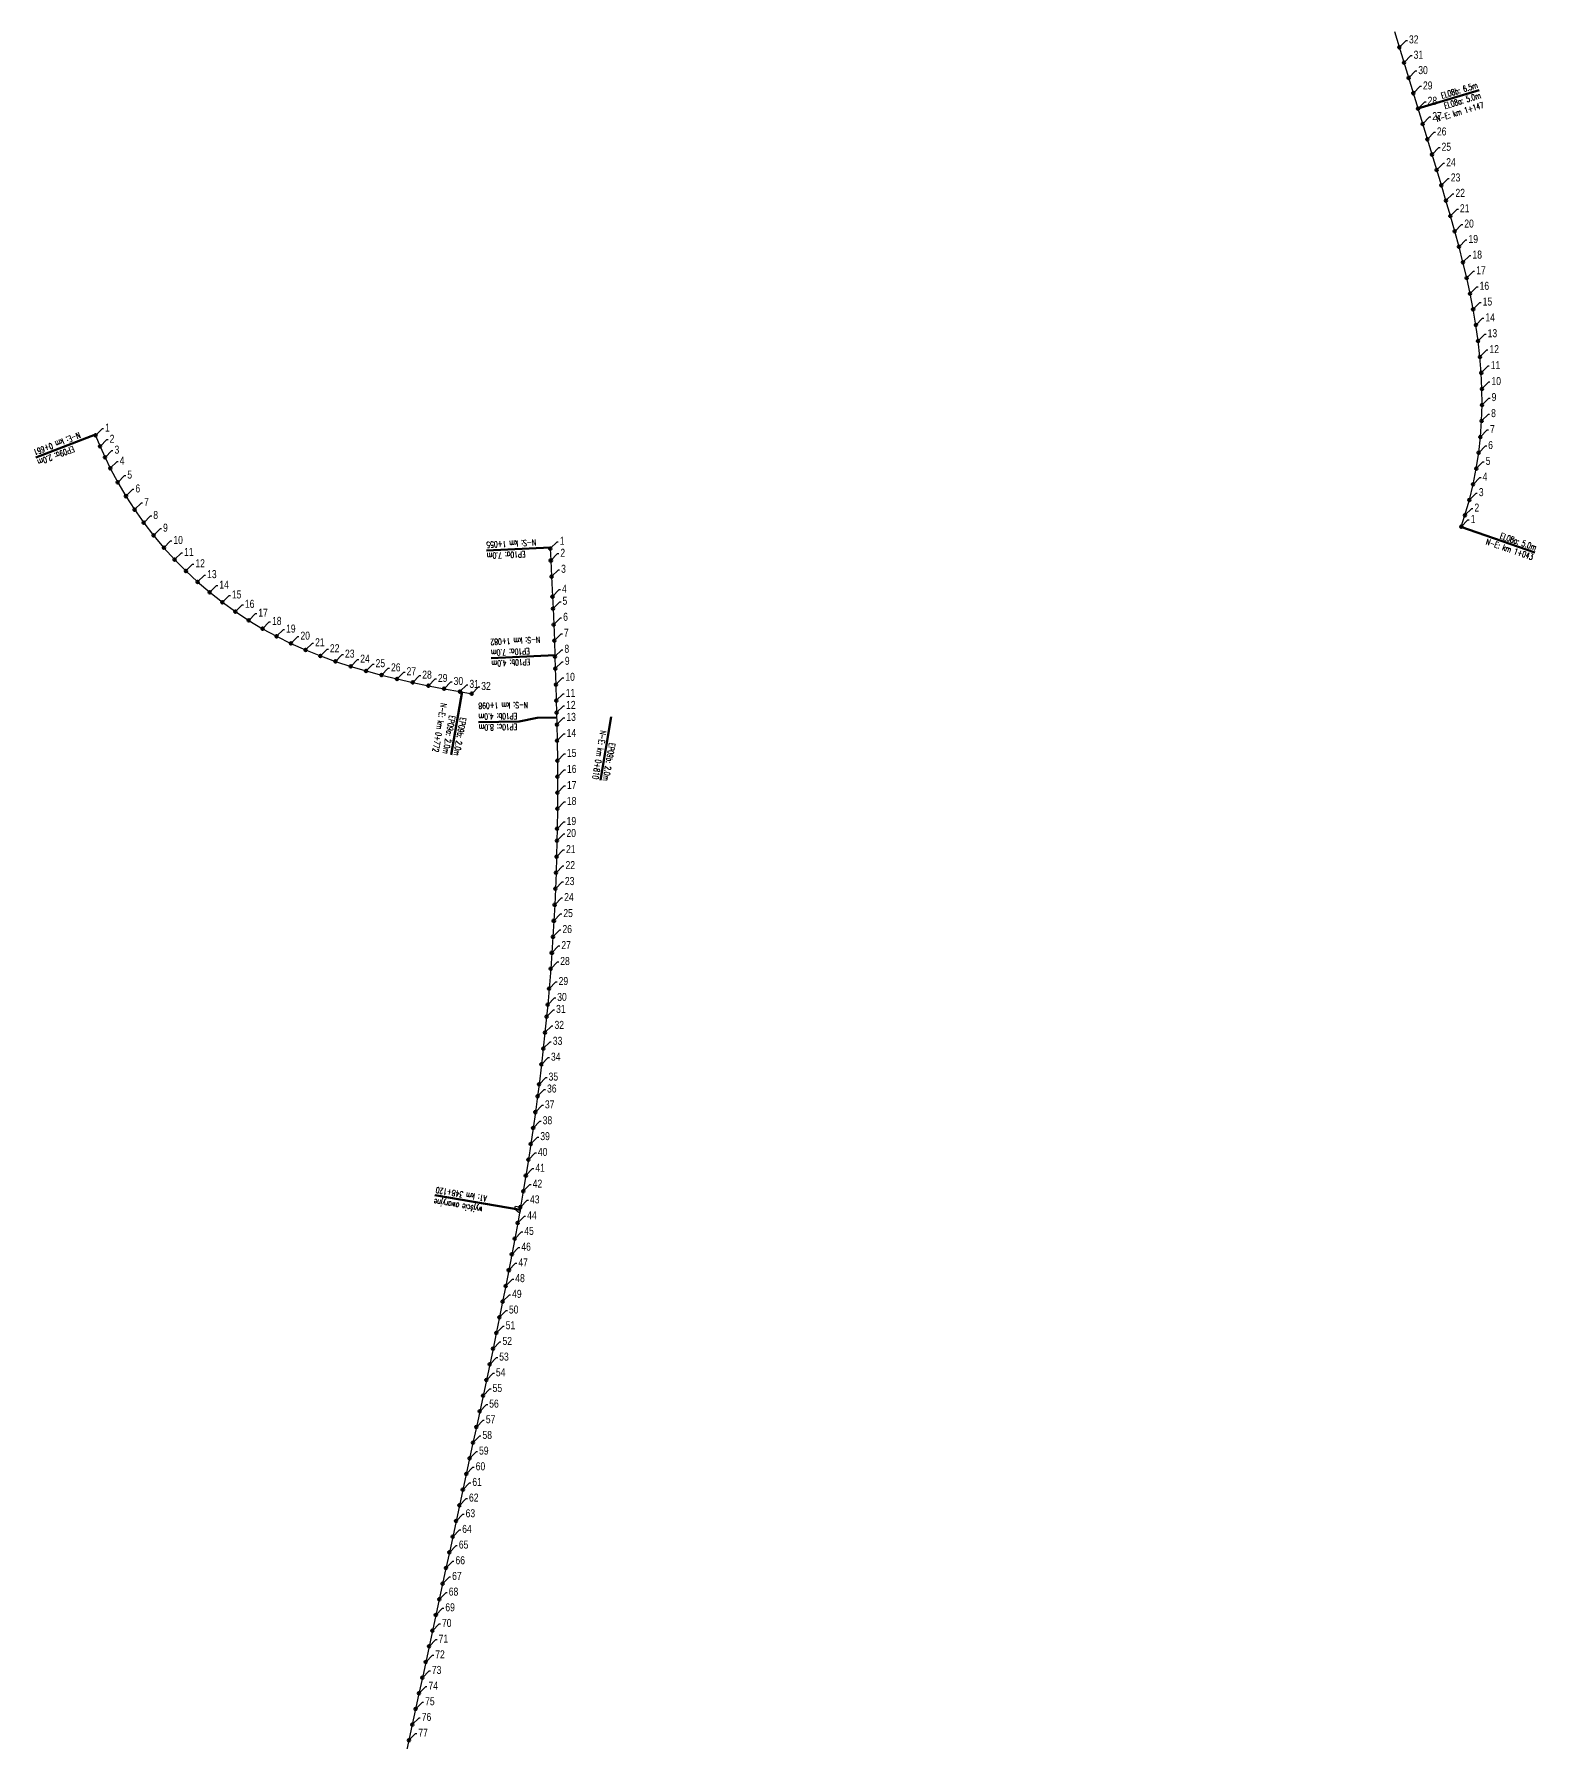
# Model space of a CAD drawing. Header units: metres. Extents: x 7402779 to 7405920, y 5696902 to 5712005.
# Drawn here: x 7405379.8 to 7405754.6, y 5700380.5 to 5700807.1 of the extents above; entities that cross this region are included whole.
import ezdxf

# ---------------------------------------------------------------- set-up
doc = ezdxf.new("R2010")
doc.units = ezdxf.units.M
for name, color, linetype in [('Drzwi ewakuacyjne', 100, 'Continuous'), ('Drzwi ewakuacyjne_opis', 7, 'Continuous'), ('Ekran_akustyczny', 100, 'Continuous'), ('Ekran_akustyczny_2m_opis', 7, 'Continuous'), ('Ekran_akustyczny_4m_opis', 7, 'Continuous'), ('Ekran_akustyczny_5m_opis', 7, 'Continuous'), ('Ekran_akustyczny_6.5m_opis', 7, 'Continuous'), ('Ekran_akustyczny_7m_opis', 7, 'Continuous'), ('Ekran_akustyczny_8m_opis', 7, 'Continuous'), ('Ekran_akustyczny_pale', 100, 'Continuous'), ('Ekran_akustyczny_pale_opis', 1, 'Continuous')]:
    doc.layers.add(name, color=color, linetype=linetype)
doc.styles.add('CDMSTYLE', font='CDMSIMPL', dxfattribs={"width": 0.8, "bigfont": 'CDMBIGPL'})
doc.styles.add('simplex 0.60', font='simplex.shx', dxfattribs={"width": 0.6})
doc.dimstyles.new('CDM-ME200MM', dxfattribs={"dimscale": 0.2, "dimtxt": 2.5, "dimasz": 1.5, "dimexe": 1.5, "dimexo": 5, "dimgap": 0.5, "dimtad": 1, "dimdec": 0, "dimlfac": 1000, "dimrnd": 1, "dimzin": 9, "dimtxsty": 'CDMSTYLE', "dimblk": 'OBLIQUE', "dimcen": 2.5, "dimdle": 1.5, "dimclrd": 9, "dimclre": 9, "dimadec": 1, "dimazin": 2, "dimtfac": 1, "dimtdec": 0, "dimtix": 1, "dimtmove": 2, "dimatfit": 3, "dimldrblk": 'NONE', "dimfxl": 1, "dimtvp": 1, "dimtolj": 1, "dimtzin": 0, "dimlwd": 25, "dimlwe": 25, "dimarcsym": 0})

# ---------------------------------------------------------------- blocks, each defined once
blk = doc.blocks.new('Wyjście awaryjne')
at = {"layer": 'Drzwi ewakuacyjne'}
blk.add_lwpolyline([(0, 0), (-1.4, 0, 0.414214), (0, -1.4)], format="xyb", close=True, dxfattribs=at)
blk = doc.blocks.new('_None')
blk = doc.blocks.new('_OBLIQUE')
at = {"color": 0, "linetype": 'ByBlock'}
blk.add_line((-0.5, -0.5), (0.5, 0.5), dxfattribs=at)

msp = doc.modelspace()

# ---------------------------------------------------------------- linework, layer by layer
at = {"layer": 'Drzwi ewakuacyjne_opis', "lineweight": 100}
msp.add_line((7405479.8, 5700517.27), (7405501.14, 5700513.59), dxfattribs=at)
at = {"layer": 'Ekran_akustyczny', "linetype": 'Continuous', "lineweight": -3}
for points in [[(7405736.01, 5700684.13), (7405736.94, 5700686.98), (7405738.04, 5700690.83), (7405738.98, 5700694.71), (7405739.76, 5700698.64), (7405740.38, 5700702.59), (7405740.82, 5700706.57), (7405741.11, 5700710.55), (7405741.23, 5700714.55), (7405741.19, 5700718.55), (7405741.01, 5700722.55), (7405740.69, 5700726.53), (7405740.24, 5700730.51), (7405739.67, 5700734.47), (7405739, 5700738.41), (7405738.24, 5700742.34), (7405737.38, 5700746.25), (7405736.45, 5700750.14), (7405735.46, 5700754.01), (7405734.41, 5700757.87), (7405733.32, 5700761.72), (7405732.2, 5700765.56), (7405731.05, 5700769.39), (7405729.89, 5700773.22), (7405728.73, 5700777.05), (7405727.57, 5700780.88), (7405726.41, 5700784.7), (7405725.25, 5700788.53), (7405724.09, 5700792.36), (7405722.92, 5700796.18), (7405721.76, 5700800.01), (7405720.6, 5700803.84), (7405719.45, 5700807.67)], [(7405395.08, 5700706.94), (7405396.22, 5700704.17), (7405397.44, 5700701.44), (7405398.75, 5700698.74), (7405400.63, 5700695.21), (7405402.66, 5700691.76), (7405404.82, 5700688.39), (7405407.12, 5700685.12), (7405409.56, 5700681.95), (7405412.13, 5700678.88), (7405414.82, 5700675.93), (7405417.63, 5700673.08), (7405420.56, 5700670.36), (7405423.6, 5700667.76), (7405426.74, 5700665.29), (7405429.99, 5700662.95), (7405433.33, 5700660.75), (7405436.76, 5700658.68), (7405440.27, 5700656.77), (7405443.85, 5700655), (7405447.51, 5700653.37), (7405451.22, 5700651.88), (7405454.98, 5700650.51), (7405458.78, 5700649.27), (7405462.61, 5700648.12), (7405466.47, 5700647.08), (7405470.36, 5700646.13), (7405474.26, 5700645.25), (7405478.18, 5700644.44), (7405482.1, 5700643.68), (7405486.04, 5700642.96), (7405488.99, 5700642.45)], [(7405395.08, 5700706.94), (7405396.22, 5700704.17), (7405397.44, 5700701.44), (7405398.75, 5700698.74), (7405400.63, 5700695.21), (7405402.66, 5700691.76), (7405404.82, 5700688.39), (7405407.12, 5700685.12), (7405409.56, 5700681.95), (7405412.13, 5700678.88), (7405414.82, 5700675.93), (7405417.63, 5700673.08), (7405420.56, 5700670.36), (7405423.6, 5700667.76), (7405426.74, 5700665.29), (7405429.99, 5700662.95), (7405433.33, 5700660.75), (7405436.76, 5700658.68), (7405440.27, 5700656.77), (7405443.85, 5700655), (7405447.51, 5700653.37), (7405451.22, 5700651.88), (7405454.98, 5700650.51), (7405458.78, 5700649.27), (7405462.61, 5700648.12), (7405466.47, 5700647.08), (7405470.36, 5700646.13), (7405474.26, 5700645.25), (7405478.18, 5700644.44), (7405482.1, 5700643.68), (7405486.04, 5700642.96), (7405488.99, 5700642.45)], [(7405508.6, 5700678.69), (7405508.74, 5700675.7), (7405508.93, 5700671.7), (7405509.15, 5700666.71), (7405509.29, 5700663.71), (7405509.45, 5700659.71), (7405509.62, 5700655.72), (7405509.76, 5700651.72), (7405509.86, 5700648.72), (7405509.99, 5700644.73), (7405510.1, 5700640.73), (7405510.17, 5700637.73), (7405510.24, 5700634.73), (7405510.31, 5700630.73), (7405510.37, 5700625.73), (7405510.39, 5700621.73), (7405510.39, 5700617.73), (7405510.37, 5700613.73), (7405510.31, 5700608.73), (7405510.26, 5700605.73), (7405510.16, 5700601.73), (7405510.03, 5700597.74), (7405509.88, 5700593.74), (7405509.7, 5700589.74), (7405509.49, 5700585.75), (7405509.26, 5700581.75), (7405509, 5700577.76), (7405508.71, 5700573.77), (7405508.31, 5700568.79), (7405507.96, 5700564.8), (7405507.68, 5700561.82), (7405507.28, 5700557.84), (7405506.86, 5700553.86), (7405506.41, 5700549.89), (7405505.8, 5700544.92), (7405505.42, 5700541.95), (7405504.89, 5700537.98), (7405504.33, 5700534.02), (7405503.74, 5700530.07), (7405503.13, 5700526.11), (7405502.5, 5700522.16), (7405501.84, 5700518.22), (7405501.16, 5700514.28), (7405500.46, 5700510.34), (7405499.74, 5700506.4), (7405499, 5700502.47), (7405498.25, 5700498.54), (7405497.49, 5700494.62), (7405496.71, 5700490.69), (7405495.91, 5700486.77), (7405495.11, 5700482.85), (7405494.3, 5700478.94), (7405493.48, 5700475.02), (7405492.65, 5700471.11), (7405491.82, 5700467.2), (7405490.98, 5700463.29), (7405490.14, 5700459.37), (7405489.3, 5700455.46), (7405488.45, 5700451.55), (7405487.61, 5700447.64), (7405486.77, 5700443.73), (7405485.93, 5700439.82), (7405485.09, 5700435.91), (7405484.24, 5700432), (7405483.4, 5700428.09), (7405482.56, 5700424.18), (7405481.72, 5700420.27), (7405480.88, 5700416.36), (7405480.03, 5700412.45), (7405479.19, 5700408.54), (7405478.35, 5700404.63), (7405477.51, 5700400.72), (7405476.67, 5700396.81), (7405475.82, 5700392.9), (7405474.98, 5700388.99), (7405474.14, 5700385.08), (7405473.3, 5700381.17), (7405472.45, 5700377.26)], [(7405508.6, 5700678.69), (7405508.74, 5700675.7), (7405508.93, 5700671.7), (7405509.15, 5700666.7), (7405509.28, 5700663.71), (7405509.45, 5700659.71), (7405509.62, 5700655.72), (7405509.76, 5700651.72), (7405509.86, 5700648.72), (7405509.99, 5700644.73), (7405510.1, 5700640.73), (7405510.17, 5700637.73)], [(7405508.6, 5700678.69), (7405508.74, 5700675.7), (7405508.93, 5700671.7), (7405509.15, 5700666.71), (7405509.29, 5700663.71), (7405509.45, 5700659.71), (7405509.62, 5700655.72), (7405509.76, 5700651.72), (7405509.86, 5700648.72), (7405509.99, 5700644.73), (7405510.1, 5700640.73), (7405510.17, 5700637.73), (7405510.24, 5700634.73), (7405510.31, 5700630.73), (7405510.37, 5700625.73), (7405510.39, 5700621.73), (7405510.39, 5700617.73), (7405510.37, 5700613.73), (7405510.31, 5700608.73), (7405510.26, 5700605.73), (7405510.16, 5700601.73)]]:
    msp.add_lwpolyline(points, dxfattribs=at)
at = {"layer": 'Ekran_akustyczny_2m_opis', "lineweight": 100}
for p, q in [((7405380.18, 5700701.38), (7405395.09, 5700707.19)), ((7405483.84, 5700627.2), (7405486.62, 5700642.96)), ((7405521.11, 5700620.86), (7405523.78, 5700636.64))]:
    msp.add_line(p, q, dxfattribs=at)
at = {"layer": 'Ekran_akustyczny_4m_opis', "lineweight": 100}
msp.add_line((7405493.86, 5700651.3), (7405509.85, 5700652.07), dxfattribs=at)
at = {"layer": 'Ekran_akustyczny_5m_opis', "color": 0, "lineweight": 100}
msp.add_line((7405754.37, 5700677.72), (7405735.89, 5700684.09), dxfattribs=at)
at = {"layer": 'Ekran_akustyczny_6.5m_opis', "lineweight": 100}
msp.add_line((7405740.46, 5700793.15), (7405725.15, 5700788.5), dxfattribs=at)
at = {"layer": 'Ekran_akustyczny_7m_opis', "lineweight": 100}
for p, q in [((7405492.7, 5700678.19), (7405508.68, 5700678.96)), ((7405493.86, 5700651.3), (7405509.85, 5700652.07))]:
    msp.add_line(p, q, dxfattribs=at)
at = {"layer": 'Ekran_akustyczny_8m_opis', "lineweight": 100}
msp.add_lwpolyline([(7405510.3, 5700636.53), (7405505.36, 5700636.44), (7405500.8, 5700635.54), (7405490.72, 5700635.36)], dxfattribs=at)
at = {"layer": 'Ekran_akustyczny_pale', "lineweight": 100}
for centre in [(7405720.6, 5700803.84), (7405721.76, 5700800.01), (7405722.92, 5700796.19), (7405724.09, 5700792.36), (7405725.25, 5700788.53), (7405726.41, 5700784.7), (7405727.57, 5700780.87), (7405728.73, 5700777.05), (7405729.89, 5700773.22), (7405731.05, 5700769.39), (7405732.2, 5700765.56), (7405733.32, 5700761.72), (7405734.41, 5700757.87), (7405735.46, 5700754.01), (7405736.45, 5700750.14), (7405737.38, 5700746.25), (7405738.23, 5700742.34), (7405739, 5700738.41), (7405739.67, 5700734.47), (7405740.24, 5700730.51), (7405740.69, 5700726.53), (7405741.01, 5700722.55), (7405741.19, 5700718.55), (7405741.23, 5700714.55), (7405741.11, 5700710.55), (7405395.08, 5700706.94), (7405396.22, 5700704.17), (7405740.82, 5700706.56), (7405397.44, 5700701.44), (7405740.37, 5700702.59), (7405398.75, 5700698.74), (7405739.76, 5700698.64), (7405400.63, 5700695.21), (7405402.66, 5700691.76), (7405738.98, 5700694.71), (7405404.82, 5700688.39), (7405738.04, 5700690.83), (7405407.12, 5700685.12), (7405736.01, 5700684.13), (7405736.94, 5700686.98), (7405409.56, 5700681.95), (7405412.13, 5700678.88), (7405508.6, 5700678.69), (7405414.82, 5700675.93), (7405508.74, 5700675.7), (7405417.63, 5700673.08), (7405420.56, 5700670.36), (7405508.93, 5700671.7), (7405423.6, 5700667.76), (7405509.15, 5700666.7), (7405426.74, 5700665.29), (7405429.99, 5700662.95), (7405509.28, 5700663.71), (7405433.33, 5700660.75), (7405436.76, 5700658.68), (7405509.45, 5700659.71), (7405440.27, 5700656.77), (7405443.85, 5700655), (7405447.51, 5700653.37), (7405509.62, 5700655.72), (7405451.22, 5700651.88), (7405454.98, 5700650.51), (7405458.78, 5700649.27), (7405509.76, 5700651.72), (7405509.86, 5700648.72), (7405462.61, 5700648.13), (7405466.47, 5700647.08), (7405470.36, 5700646.13), (7405474.26, 5700645.25), (7405478.18, 5700644.44), (7405509.99, 5700644.73), (7405482.1, 5700643.68), (7405486.04, 5700642.96), (7405488.99, 5700642.45), (7405510.1, 5700640.73), (7405510.17, 5700637.73), (7405510.24, 5700634.73), (7405510.31, 5700630.73), (7405510.37, 5700625.73), (7405510.39, 5700621.73), (7405510.39, 5700617.73), (7405510.37, 5700613.73), (7405510.31, 5700608.73), (7405510.26, 5700605.73), (7405510.03, 5700597.74), (7405510.16, 5700601.73), (7405509.88, 5700593.74), (7405509.7, 5700589.74), (7405509.49, 5700585.75), (7405509.26, 5700581.75), (7405508.99, 5700577.76), (7405508.71, 5700573.77), (7405508.31, 5700568.79), (7405507.96, 5700564.81), (7405507.68, 5700561.82), (7405507.28, 5700557.84), (7405506.86, 5700553.86), (7405506.4, 5700549.89), (7405505.8, 5700544.92), (7405504.89, 5700537.98), (7405505.42, 5700541.95), (7405504.33, 5700534.02), (7405503.74, 5700530.06), (7405503.13, 5700526.11), (7405502.5, 5700522.16), (7405501.84, 5700518.22), (7405501.16, 5700514.28), (7405500.46, 5700510.34), (7405499.74, 5700506.4), (7405499, 5700502.47), (7405498.25, 5700498.54), (7405497.49, 5700494.62), (7405495.91, 5700486.77), (7405496.7, 5700490.69), (7405495.11, 5700482.85), (7405494.3, 5700478.94), (7405493.48, 5700475.02), (7405492.65, 5700471.11), (7405491.82, 5700467.2), (7405490.98, 5700463.29), (7405490.14, 5700459.37), (7405489.3, 5700455.46), (7405488.45, 5700451.55), (7405487.61, 5700447.64), (7405485.93, 5700439.82), (7405486.77, 5700443.73), (7405485.09, 5700435.91), (7405484.24, 5700432), (7405483.4, 5700428.09), (7405482.56, 5700424.18), (7405481.72, 5700420.27), (7405480.88, 5700416.36), (7405480.03, 5700412.45), (7405479.19, 5700408.54), (7405478.35, 5700404.63), (7405477.51, 5700400.72), (7405475.82, 5700392.9), (7405476.66, 5700396.81), (7405474.98, 5700388.99), (7405474.14, 5700385.08), (7405473.3, 5700381.17)]:
    msp.add_circle(centre, 0.3, dxfattribs=at)

# ---------------------------------------------------------------- block references
at = {"layer": 'Drzwi ewakuacyjne', "lineweight": 100, "xscale": -1, "rotation": 260.276398612168}
msp.add_blockref('Wyjście awaryjne', (7405501.26, 5700514.28), dxfattribs=at)

# ---------------------------------------------------------------- texts
at = {"layer": 'Drzwi ewakuacyjne_opis', "lineweight": 100, "char_height": 1.5, "attachment_point": 9, "rotation": 170.2127, "style": 'simplex 0.60'}
for s, insert in [('A1: km 348+120', (7405480.16, 5700519.3)), ('wyjście awaryjne', (7405479.73, 5700516.85))]:
    msp.add_mtext(s, dxfattribs=dict(at, insert=insert))
at = {"layer": 'Ekran_akustyczny_2m_opis', "lineweight": 100, "char_height": 1.5, "attachment_point": 9, "style": 'simplex 0.60'}
for s, insert, rotation in [('N-E: km 0+661', (7405379.43, 5700703.3), 201.3227), ('EP09a: 2.0m', (7405380.41, 5700700.8), 201.3227), ('N-E: km 0+772', (7405479.17, 5700628.02), 260.0112), ('EP09a: 2.0m', (7405481.75, 5700627.57), 260.0112), ('EP09b: 2.0m', (7405484.45, 5700627.09), 260.0112), ('N-E: km 0+810', (7405519.08, 5700621.21), 260.3779), ('EP09b: 2.0m', (7405521.72, 5700620.76), 260.3779)]:
    msp.add_mtext(s, dxfattribs=dict(at, insert=insert, rotation=rotation))
at = {"layer": 'Ekran_akustyczny_4m_opis', "lineweight": 100, "char_height": 1.5, "attachment_point": 9, "style": 'simplex 0.60'}
for s, insert, rotation in [('EP10b: 4.0m', (7405493.89, 5700650.68), 182.7588), ('N-S: km 1+098', (7405490.63, 5700640.15), 181.0169), ('EP10b: 4.0m', (7405490.68, 5700637.44), 181.0169)]:
    msp.add_mtext(s, dxfattribs=dict(at, insert=insert, rotation=rotation))
at = {"layer": 'Ekran_akustyczny_5m_opis', "color": 0, "lineweight": 100, "char_height": 1.5, "attachment_point": 9, "style": 'simplex 0.60'}
for s, insert, rotation in [('N-E: km 1+147', (7405741.8, 5700788.76), 16.8778), ('EL08a: 5.0m', (7405741.06, 5700791.17), 16.8778), ('N-E: km 1+043', (7405753.7, 5700675.77), 340.9958), ('EL08a: 5.0m', (7405754.52, 5700678.16), 340.9958)]:
    msp.add_mtext(s, dxfattribs=dict(at, insert=insert, rotation=rotation))
at = {"layer": 'Ekran_akustyczny_6.5m_opis', "lineweight": 100, "insert": (7405740.29, 5700793.71), "char_height": 1.5, "attachment_point": 9, "rotation": 16.8778, "style": 'simplex 0.60'}
msp.add_mtext('EL08b: 6.5m', dxfattribs=at)
at = {"layer": 'Ekran_akustyczny_7m_opis', "lineweight": 100, "char_height": 1.5, "attachment_point": 9, "rotation": 182.7588, "style": 'simplex 0.60'}
for s, insert in [('N-S: km 1+055', (7405492.6, 5700680.35)), ('EP10a: 7.0m', (7405492.73, 5700677.57)), ('N-S: km 1+082', (7405493.63, 5700656.08)), ('EP10a: 7.0m', (7405493.76, 5700653.38))]:
    msp.add_mtext(s, dxfattribs=dict(at, insert=insert))
at = {"layer": 'Ekran_akustyczny_8m_opis', "lineweight": 100, "insert": (7405490.73, 5700634.74), "char_height": 1.5, "attachment_point": 9, "rotation": 181.0169, "style": 'simplex 0.60'}
msp.add_mtext('EP10c: 8.0m', dxfattribs=at)
at = {"layer": 'Ekran_akustyczny_pale_opis', "color": 1, "lineweight": 100, "char_height": 2, "attachment_point": 4, "style": 'CDMSTYLE'}
for s, insert in [('32', (7405722.97, 5700805.77)), ('31', (7405724.13, 5700801.94)), ('30', (7405725.29, 5700798.11)), ('29', (7405726.46, 5700794.28)), ('28', (7405727.62, 5700790.45)), ('27', (7405728.78, 5700786.63)), ('26', (7405729.94, 5700782.8)), ('25', (7405731.1, 5700778.97)), ('24', (7405732.26, 5700775.14)), ('23', (7405733.42, 5700771.31)), ('22', (7405734.57, 5700767.48)), ('21', (7405735.69, 5700763.64)), ('20', (7405736.78, 5700759.8)), ('19', (7405737.83, 5700755.94)), ('18', (7405738.82, 5700752.06)), ('17', (7405739.75, 5700748.17)), ('16', (7405740.6, 5700744.26)), ('15', (7405741.37, 5700740.34)), ('14', (7405742.04, 5700736.39)), ('13', (7405742.61, 5700732.43)), ('12', (7405743.06, 5700728.46)), ('11', (7405743.38, 5700724.47)), ('10', (7405743.56, 5700720.48)), ('9', (7405743.6, 5700716.48)), ('8', (7405743.48, 5700712.48)), ('1', (7405397.45, 5700708.87)), ('7', (7405743.19, 5700708.49)), ('2', (7405398.59, 5700706.09)), ('6', (7405742.74, 5700704.51)), ('3', (7405399.81, 5700703.36)), ('4', (7405401.12, 5700700.66)), ('5', (7405742.13, 5700700.56)), ('5', (7405403, 5700697.13)), ('4', (7405741.35, 5700696.64)), ('6', (7405405.03, 5700693.68)), ('3', (7405740.41, 5700692.75)), ('7', (7405407.19, 5700690.32)), ('8', (7405409.49, 5700687.05)), ('2', (7405739.31, 5700688.91)), ('9', (7405411.93, 5700683.88)), ('1', (7405738.38, 5700686.05)), ('10', (7405414.5, 5700680.81)), ('11', (7405417.19, 5700677.85)), ('1', (7405510.97, 5700680.62)), ('12', (7405420, 5700675.01)), ('2', (7405511.11, 5700677.62)), ('3', (7405511.3, 5700673.62)), ('13', (7405422.93, 5700672.28)), ('14', (7405425.97, 5700669.68)), ('15', (7405429.11, 5700667.21)), ('4', (7405511.52, 5700668.63)), ('5', (7405511.65, 5700665.63)), ('16', (7405432.36, 5700664.87)), ('17', (7405435.7, 5700662.67)), ('6', (7405511.82, 5700661.64)), ('18', (7405439.13, 5700660.61)), ('19', (7405442.64, 5700658.69)), ('20', (7405446.22, 5700656.92)), ('7', (7405511.99, 5700657.65)), ('21', (7405449.88, 5700655.29)), ('22', (7405453.59, 5700653.8)), ('23', (7405457.35, 5700652.44)), ('8', (7405512.13, 5700653.65)), ('24', (7405461.15, 5700651.19)), ('25', (7405464.98, 5700650.05)), ('26', (7405468.84, 5700649.01)), ('27', (7405472.73, 5700648.06)), ('9', (7405512.23, 5700650.65)), ('28', (7405476.63, 5700647.18)), ('29', (7405480.55, 5700646.36)), ('30', (7405484.47, 5700645.61)), ('31', (7405488.41, 5700644.89)), ('32', (7405491.36, 5700644.37)), ('10', (7405512.36, 5700646.65)), ('11', (7405512.47, 5700642.65)), ('12', (7405512.54, 5700639.65)), ('13', (7405512.61, 5700636.65)), ('14', (7405512.68, 5700632.66)), ('15', (7405512.74, 5700627.66)), ('16', (7405512.76, 5700623.66)), ('17', (7405512.76, 5700619.66)), ('18', (7405512.74, 5700615.66)), ('19', (7405512.68, 5700610.66)), ('20', (7405512.63, 5700607.66)), ('21', (7405512.53, 5700603.66)), ('22', (7405512.4, 5700599.66)), ('23', (7405512.25, 5700595.66)), ('24', (7405512.07, 5700591.67)), ('25', (7405511.86, 5700587.67)), ('26', (7405511.63, 5700583.68)), ('28', (7405511.08, 5700575.7)), ('27', (7405511.36, 5700579.69)), ('29', (7405510.68, 5700570.71)), ('31', (7405510.05, 5700563.74)), ('30', (7405510.33, 5700566.73)), ('32', (7405509.65, 5700559.76)), ('33', (7405509.23, 5700555.78)), ('34', (7405508.77, 5700551.81)), ('35', (7405508.17, 5700546.85)), ('36', (7405507.79, 5700543.87)), ('37', (7405507.26, 5700539.91)), ('38', (7405506.7, 5700535.95)), ('39', (7405506.11, 5700531.99)), ('40', (7405505.5, 5700528.04)), ('42', (7405504.21, 5700520.14)), ('41', (7405504.87, 5700524.09)), ('43', (7405503.53, 5700516.2)), ('44', (7405502.83, 5700512.26)), ('45', (7405502.11, 5700508.33)), ('46', (7405501.37, 5700504.39)), ('47', (7405500.62, 5700500.47)), ('48', (7405499.86, 5700496.54)), ('49', (7405499.07, 5700492.62)), ('50', (7405498.28, 5700488.7)), ('51', (7405497.48, 5700484.78)), ('52', (7405496.67, 5700480.86)), ('53', (7405495.85, 5700476.95)), ('55', (7405494.19, 5700469.12)), ('54', (7405495.02, 5700473.03)), ('56', (7405493.35, 5700465.21)), ('57', (7405492.51, 5700461.3)), ('58', (7405491.67, 5700457.39)), ('59', (7405490.82, 5700453.48)), ('60', (7405489.98, 5700449.57)), ('61', (7405489.14, 5700445.66)), ('62', (7405488.3, 5700441.75)), ('63', (7405487.46, 5700437.84)), ('64', (7405486.61, 5700433.93)), ('65', (7405485.77, 5700430.02)), ('67', (7405484.09, 5700422.19)), ('66', (7405484.93, 5700426.11)), ('68', (7405483.25, 5700418.28)), ('69', (7405482.4, 5700414.37)), ('70', (7405481.56, 5700410.46)), ('71', (7405480.72, 5700406.55)), ('72', (7405479.88, 5700402.64)), ('73', (7405479.03, 5700398.73)), ('74', (7405478.19, 5700394.82)), ('75', (7405477.35, 5700390.91)), ('76', (7405476.51, 5700387)), ('77', (7405475.67, 5700383.09))]:
    msp.add_mtext(s, dxfattribs=dict(at, insert=insert))

# ---------------------------------------------------------------- leaders
at = {"layer": 'Ekran_akustyczny_pale_opis', "color": 1, "lineweight": 100, "annotation_type": 0, "has_hookline": 1, "hookline_direction": 0}
for points, text_width in [([(7405720.6, 5700803.84), (7405722.3, 5700805.55), (7405722.6, 5700805.55)], 2.59), ([(7405721.76, 5700800.01), (7405723.45, 5700801.73), (7405723.75, 5700801.73)], 1.9), ([(7405722.92, 5700796.19), (7405724.62, 5700797.9), (7405724.92, 5700797.9)], 2.59), ([(7405724.09, 5700792.36), (7405725.78, 5700794.07), (7405726.08, 5700794.07)], 2.51), ([(7405725.25, 5700788.53), (7405726.94, 5700790.24), (7405727.24, 5700790.24)], 2.59), ([(7405726.41, 5700784.7), (7405728.1, 5700786.42), (7405728.4, 5700786.42)], 2.59), ([(7405727.57, 5700780.87), (7405729.26, 5700782.59), (7405729.56, 5700782.59)], 2.51), ([(7405728.73, 5700777.05), (7405730.42, 5700778.76), (7405730.72, 5700778.76)], 2.59), ([(7405729.89, 5700773.22), (7405731.58, 5700774.93), (7405731.88, 5700774.93)], 2.67), ([(7405731.05, 5700769.39), (7405732.74, 5700771.1), (7405733.04, 5700771.1)], 2.59), ([(7405732.2, 5700765.56), (7405733.89, 5700767.27), (7405734.19, 5700767.27)], 2.59), ([(7405733.32, 5700761.72), (7405735.01, 5700763.43), (7405735.31, 5700763.43)], 1.9), ([(7405734.41, 5700757.87), (7405736.1, 5700759.58), (7405736.4, 5700759.58)], 2.59), ([(7405735.46, 5700754.01), (7405737.15, 5700755.72), (7405737.45, 5700755.72)], 2.21), ([(7405736.45, 5700750.14), (7405738.15, 5700751.85), (7405738.45, 5700751.85)], 2.29), ([(7405737.38, 5700746.25), (7405739.07, 5700747.96), (7405739.37, 5700747.96)], 2.29), ([(7405738.23, 5700742.34), (7405739.93, 5700744.05), (7405740.23, 5700744.05)], 2.21), ([(7405739, 5700738.41), (7405740.69, 5700740.12), (7405740.99, 5700740.12)], 2.29), ([(7405739.67, 5700734.47), (7405741.36, 5700736.18), (7405741.66, 5700736.18)], 2.36), ([(7405740.24, 5700730.51), (7405741.93, 5700732.22), (7405742.23, 5700732.22)], 2.29), ([(7405740.69, 5700726.53), (7405742.38, 5700728.25), (7405742.68, 5700728.25)], 2.29), ([(7405741.01, 5700722.55), (7405742.7, 5700724.26), (7405743, 5700724.26)], 1.6), ([(7405741.19, 5700718.55), (7405742.88, 5700720.26), (7405743.18, 5700720.26)], 2.29), ([(7405741.23, 5700714.55), (7405742.92, 5700716.26), (7405743.22, 5700716.26)], 0.99), ([(7405741.11, 5700710.55), (7405742.8, 5700712.27), (7405743.1, 5700712.27)], 1.07), ([(7405395.08, 5700706.94), (7405396.77, 5700708.65), (7405397.07, 5700708.65)], 0.381), ([(7405396.22, 5700704.17), (7405397.91, 5700705.88), (7405398.21, 5700705.88)], 1.07), ([(7405740.82, 5700706.56), (7405742.52, 5700708.28), (7405742.82, 5700708.28)], 1.07), ([(7405397.44, 5700701.44), (7405399.13, 5700703.15), (7405399.43, 5700703.15)], 1.07), ([(7405398.75, 5700698.74), (7405400.45, 5700700.45), (7405400.75, 5700700.45)], 1.14), ([(7405739.76, 5700698.64), (7405741.45, 5700700.35), (7405741.75, 5700700.35)], 1.07), ([(7405740.37, 5700702.59), (7405742.07, 5700704.3), (7405742.37, 5700704.3)], 0.99), ([(7405400.63, 5700695.21), (7405402.32, 5700696.92), (7405402.62, 5700696.92)], 1.07), ([(7405738.98, 5700694.71), (7405740.67, 5700696.43), (7405740.97, 5700696.43)], 1.14), ([(7405402.66, 5700691.76), (7405404.35, 5700693.47), (7405404.65, 5700693.47)], 0.99), ([(7405738.04, 5700690.83), (7405739.73, 5700692.54), (7405740.03, 5700692.54)], 1.07), ([(7405404.82, 5700688.39), (7405406.51, 5700690.11), (7405406.81, 5700690.11)], 1.07), ([(7405736.94, 5700686.98), (7405738.63, 5700688.69), (7405738.93, 5700688.69)], 1.07), ([(7405407.12, 5700685.12), (7405408.82, 5700686.84), (7405409.12, 5700686.84)], 1.07), ([(7405409.56, 5700681.95), (7405411.25, 5700683.67), (7405411.55, 5700683.67)], 0.99), ([(7405736.01, 5700684.13), (7405737.7, 5700685.84), (7405738, 5700685.84)], 0.381), ([(7405412.13, 5700678.88), (7405413.82, 5700680.6), (7405414.12, 5700680.6)], 2.29), ([(7405508.6, 5700678.69), (7405510.29, 5700680.4), (7405510.59, 5700680.4)], 0.381), ([(7405414.82, 5700675.93), (7405416.51, 5700677.64), (7405416.81, 5700677.64)], 1.6), ([(7405417.63, 5700673.08), (7405419.32, 5700674.8), (7405419.62, 5700674.8)], 2.29), ([(7405508.74, 5700675.7), (7405510.43, 5700677.41), (7405510.73, 5700677.41)], 1.07), ([(7405420.56, 5700670.36), (7405422.25, 5700672.07), (7405422.55, 5700672.07)], 2.29), ([(7405508.93, 5700671.7), (7405510.62, 5700673.41), (7405510.92, 5700673.41)], 1.07), ([(7405423.6, 5700667.76), (7405425.29, 5700669.47), (7405425.59, 5700669.47)], 2.36), ([(7405426.74, 5700665.29), (7405428.44, 5700667), (7405428.74, 5700667)], 2.29), ([(7405509.15, 5700666.7), (7405510.84, 5700668.42), (7405511.14, 5700668.42)], 1.14), ([(7405429.99, 5700662.95), (7405431.68, 5700664.66), (7405431.98, 5700664.66)], 2.21), ([(7405433.33, 5700660.75), (7405435.02, 5700662.46), (7405435.32, 5700662.46)], 2.29), ([(7405509.28, 5700663.71), (7405510.98, 5700665.42), (7405511.28, 5700665.42)], 1.07), ([(7405436.76, 5700658.68), (7405438.45, 5700660.4), (7405438.75, 5700660.4)], 2.29), ([(7405440.27, 5700656.77), (7405441.96, 5700658.48), (7405442.26, 5700658.48)], 2.21), ([(7405509.45, 5700659.71), (7405511.14, 5700661.42), (7405511.44, 5700661.42)], 0.99), ([(7405443.85, 5700655), (7405445.54, 5700656.71), (7405445.84, 5700656.71)], 2.59), ([(7405447.51, 5700653.37), (7405449.2, 5700655.08), (7405449.5, 5700655.08)], 1.9), ([(7405451.22, 5700651.88), (7405452.91, 5700653.59), (7405453.21, 5700653.59)], 2.59), ([(7405509.62, 5700655.72), (7405511.31, 5700657.43), (7405511.61, 5700657.43)], 1.07), ([(7405509.76, 5700651.72), (7405511.46, 5700653.44), (7405511.76, 5700653.44)], 1.07), ([(7405454.98, 5700650.51), (7405456.67, 5700652.22), (7405456.97, 5700652.22)], 2.59), ([(7405458.78, 5700649.27), (7405460.47, 5700650.98), (7405460.77, 5700650.98)], 2.67), ([(7405462.61, 5700648.13), (7405464.3, 5700649.84), (7405464.6, 5700649.84)], 2.59), ([(7405509.86, 5700648.72), (7405511.55, 5700650.44), (7405511.85, 5700650.44)], 0.99), ([(7405466.47, 5700647.08), (7405468.16, 5700648.8), (7405468.46, 5700648.8)], 2.51), ([(7405470.36, 5700646.13), (7405472.05, 5700647.84), (7405472.35, 5700647.84)], 2.59), ([(7405474.26, 5700645.25), (7405475.95, 5700646.97), (7405476.25, 5700646.97)], 2.59), ([(7405478.18, 5700644.44), (7405479.87, 5700646.15), (7405480.17, 5700646.15)], 2.51), ([(7405482.1, 5700643.68), (7405483.8, 5700645.39), (7405484.1, 5700645.39)], 2.59), ([(7405509.99, 5700644.73), (7405511.68, 5700646.44), (7405511.98, 5700646.44)], 2.29), ([(7405486.04, 5700642.96), (7405487.73, 5700644.67), (7405488.03, 5700644.67)], 1.9), ([(7405488.99, 5700642.45), (7405490.69, 5700644.16), (7405490.99, 5700644.16)], 2.59), ([(7405510.1, 5700640.73), (7405511.79, 5700642.44), (7405512.09, 5700642.44)], 1.6), ([(7405510.17, 5700637.73), (7405511.86, 5700639.44), (7405512.16, 5700639.44)], 2.29), ([(7405510.24, 5700634.73), (7405511.93, 5700636.44), (7405512.23, 5700636.44)], 2.29), ([(7405510.31, 5700630.73), (7405512, 5700632.44), (7405512.3, 5700632.44)], 2.36), ([(7405510.37, 5700625.73), (7405512.06, 5700627.44), (7405512.36, 5700627.44)], 2.29), ([(7405510.39, 5700621.73), (7405512.08, 5700623.44), (7405512.38, 5700623.44)], 2.21), ([(7405510.39, 5700617.73), (7405512.09, 5700619.44), (7405512.39, 5700619.44)], 2.29), ([(7405510.37, 5700613.73), (7405512.07, 5700615.44), (7405512.37, 5700615.44)], 2.29), ([(7405510.26, 5700605.73), (7405511.95, 5700607.45), (7405512.25, 5700607.45)], 2.59), ([(7405510.31, 5700608.73), (7405512, 5700610.44), (7405512.3, 5700610.44)], 2.21), ([(7405510.16, 5700601.73), (7405511.85, 5700603.45), (7405512.15, 5700603.45)], 1.9), ([(7405510.03, 5700597.74), (7405511.72, 5700599.45), (7405512.02, 5700599.45)], 2.59), ([(7405509.88, 5700593.74), (7405511.57, 5700595.45), (7405511.87, 5700595.45)], 2.59), ([(7405509.7, 5700589.74), (7405511.39, 5700591.46), (7405511.69, 5700591.46)], 2.67), ([(7405509.49, 5700585.75), (7405511.18, 5700587.46), (7405511.48, 5700587.46)], 2.59), ([(7405509.26, 5700581.75), (7405510.95, 5700583.47), (7405511.25, 5700583.47)], 2.51), ([(7405508.99, 5700577.76), (7405510.69, 5700579.48), (7405510.99, 5700579.48)], 2.59), ([(7405508.71, 5700573.77), (7405510.4, 5700575.49), (7405510.7, 5700575.49)], 2.59), ([(7405508.31, 5700568.79), (7405510, 5700570.5), (7405510.3, 5700570.5)], 2.51), ([(7405507.96, 5700564.81), (7405509.65, 5700566.52), (7405509.95, 5700566.52)], 2.59), ([(7405507.28, 5700557.84), (7405508.97, 5700559.55), (7405509.27, 5700559.55)], 2.59), ([(7405507.68, 5700561.82), (7405509.37, 5700563.53), (7405509.67, 5700563.53)], 1.9), ([(7405506.86, 5700553.86), (7405508.55, 5700555.57), (7405508.85, 5700555.57)], 2.59), ([(7405506.4, 5700549.89), (7405508.1, 5700551.6), (7405508.4, 5700551.6)], 2.67), ([(7405505.8, 5700544.92), (7405507.49, 5700546.64), (7405507.79, 5700546.64)], 2.59), ([(7405505.42, 5700541.95), (7405507.11, 5700543.66), (7405507.41, 5700543.66)], 2.51), ([(7405504.89, 5700537.98), (7405506.58, 5700539.7), (7405506.88, 5700539.7)], 2.59), ([(7405504.33, 5700534.02), (7405506.02, 5700535.73), (7405506.32, 5700535.73)], 2.59), ([(7405503.74, 5700530.06), (7405505.44, 5700531.78), (7405505.74, 5700531.78)], 2.51), ([(7405503.13, 5700526.11), (7405504.82, 5700527.82), (7405505.12, 5700527.82)], 2.59), ([(7405502.5, 5700522.16), (7405504.19, 5700523.88), (7405504.49, 5700523.88)], 1.9), ([(7405501.84, 5700518.22), (7405503.53, 5700519.93), (7405503.83, 5700519.93)], 2.59), ([(7405501.16, 5700514.28), (7405502.85, 5700515.99), (7405503.15, 5700515.99)], 2.59), ([(7405500.46, 5700510.34), (7405502.15, 5700512.05), (7405502.45, 5700512.05)], 2.67), ([(7405499, 5700502.47), (7405500.7, 5700504.18), (7405501, 5700504.18)], 2.51), ([(7405499.74, 5700506.4), (7405501.43, 5700508.11), (7405501.73, 5700508.11)], 2.59), ([(7405498.25, 5700498.54), (7405499.94, 5700500.25), (7405500.24, 5700500.25)], 2.59), ([(7405497.49, 5700494.62), (7405499.18, 5700496.33), (7405499.48, 5700496.33)], 2.59), ([(7405496.7, 5700490.69), (7405498.4, 5700492.41), (7405498.7, 5700492.41)], 2.51), ([(7405495.91, 5700486.77), (7405497.6, 5700488.48), (7405497.9, 5700488.48)], 2.59), ([(7405495.11, 5700482.85), (7405496.8, 5700484.57), (7405497.1, 5700484.57)], 1.9), ([(7405494.3, 5700478.94), (7405495.99, 5700480.65), (7405496.29, 5700480.65)], 2.59), ([(7405493.48, 5700475.02), (7405495.17, 5700476.74), (7405495.47, 5700476.74)], 2.59), ([(7405492.65, 5700471.11), (7405494.34, 5700472.82), (7405494.64, 5700472.82)], 2.67), ([(7405491.82, 5700467.2), (7405493.51, 5700468.91), (7405493.81, 5700468.91)], 2.59), ([(7405490.98, 5700463.29), (7405492.67, 5700465), (7405492.97, 5700465)], 2.51), ([(7405489.3, 5700455.46), (7405490.99, 5700457.18), (7405491.29, 5700457.18)], 2.59), ([(7405490.14, 5700459.37), (7405491.83, 5700461.09), (7405492.13, 5700461.09)], 2.59), ([(7405488.45, 5700451.55), (7405490.15, 5700453.27), (7405490.45, 5700453.27)], 2.51), ([(7405487.61, 5700447.64), (7405489.3, 5700449.36), (7405489.6, 5700449.36)], 2.59), ([(7405486.77, 5700443.73), (7405488.46, 5700445.45), (7405488.76, 5700445.45)], 1.9), ([(7405485.93, 5700439.82), (7405487.62, 5700441.54), (7405487.92, 5700441.54)], 2.59), ([(7405485.09, 5700435.91), (7405486.78, 5700437.62), (7405487.08, 5700437.62)], 2.59), ([(7405484.24, 5700432), (7405485.93, 5700433.71), (7405486.23, 5700433.71)], 2.67), ([(7405483.4, 5700428.09), (7405485.09, 5700429.8), (7405485.39, 5700429.8)], 2.59), ([(7405482.56, 5700424.18), (7405484.25, 5700425.89), (7405484.55, 5700425.89)], 2.51), ([(7405481.72, 5700420.27), (7405483.41, 5700421.98), (7405483.71, 5700421.98)], 2.59), ([(7405480.88, 5700416.36), (7405482.57, 5700418.07), (7405482.87, 5700418.07)], 2.59), ([(7405479.19, 5700408.54), (7405480.88, 5700410.25), (7405481.18, 5700410.25)], 2.59), ([(7405480.03, 5700412.45), (7405481.72, 5700414.16), (7405482.02, 5700414.16)], 2.51), ([(7405478.35, 5700404.63), (7405480.04, 5700406.34), (7405480.34, 5700406.34)], 1.9), ([(7405477.51, 5700400.72), (7405479.2, 5700402.43), (7405479.5, 5700402.43)], 2.59), ([(7405476.66, 5700396.81), (7405478.36, 5700398.52), (7405478.66, 5700398.52)], 2.59), ([(7405475.82, 5700392.9), (7405477.51, 5700394.61), (7405477.81, 5700394.61)], 2.67), ([(7405474.98, 5700388.99), (7405476.67, 5700390.7), (7405476.97, 5700390.7)], 2.59), ([(7405474.14, 5700385.08), (7405475.83, 5700386.79), (7405476.13, 5700386.79)], 2.51), ([(7405473.3, 5700381.17), (7405474.99, 5700382.88), (7405475.29, 5700382.88)], 2.59)]:
    msp.add_leader(points, dimstyle='CDM-ME200MM', override={"dimtxt": 3.5, "dimgap": 0.5, "dimtad": 0, "dimzin": 0, "dimclrd": 1}, dxfattribs=dict(at, text_width=text_width))

doc.saveas('drawing.dxf')
